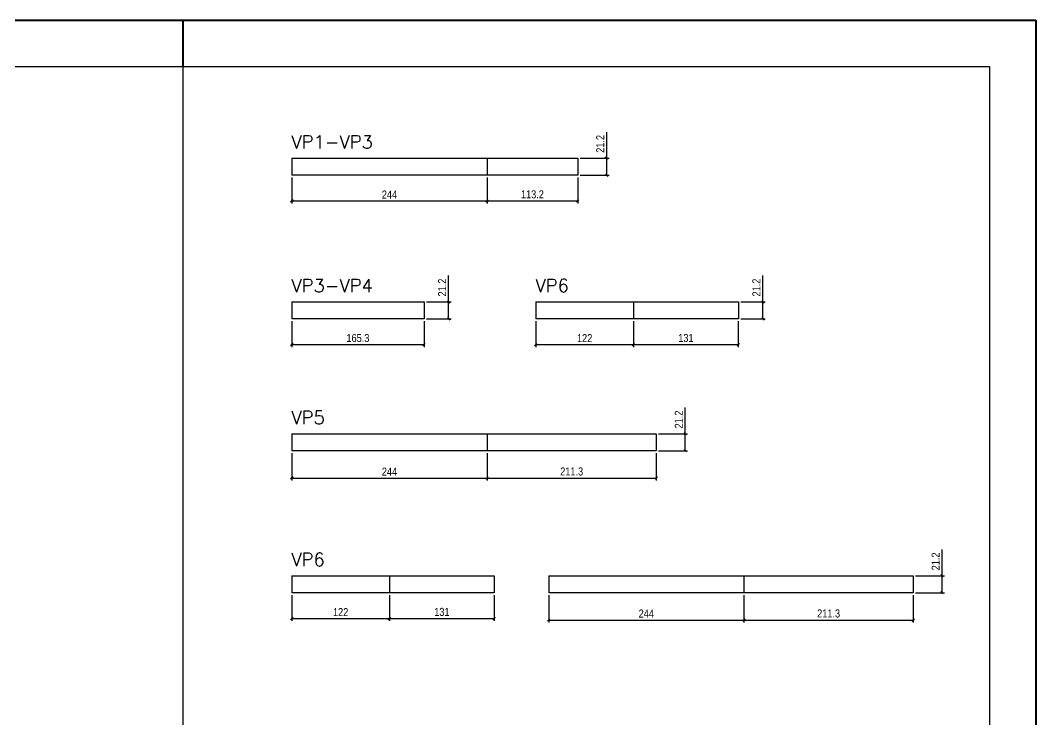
# Model space of a CAD drawing. Extents: x 142292 to 147556, y 149363 to 152785.
# Drawn here: x 146288 to 147556, y 151911 to 152785 of the extents above; entities that cross this region are included whole.
import ezdxf

# ---------------------------------------------------------------- set-up
doc = ezdxf.new("R2010")
doc.units = 0
doc.layers.get('0').update_dxf_attribs({"linetype": 'CONTINUOUS'})
doc.layers.get('DEFPOINTS').update_dxf_attribs({"linetype": 'CONTINUOUS'})
for name, color, linetype in [('COTA', 241, 'CONTINUOUS'), ('NOMENCLATURA', 7, 'CONTINUOUS'), ('Painéis', 200, 'CONTINUOUS')]:
    doc.layers.add(name, color=color, linetype=linetype)
doc.layers.add('FOLHA', color=255, linetype='CONTINUOUS', lineweight=40)
doc.styles.add('COTA TECNICA', font='techl___.ttf', dxfattribs={"height": 10})
doc.styles.get("Standard").update_dxf_attribs({"font": 'ROMANS.SHX'})
doc.dimstyles.new('PAINEL', dxfattribs={"dimtxt": 10, "dimasz": 3, "dimexe": 3, "dimexo": 3, "dimgap": 3, "dimtad": 1, "dimdec": 1, "dimzin": 12, "dimdsep": 46, "dimtxsty": 'COTA TECNICA', "dimblk1": 'OBLIQUE', "dimblk2": 'OBLIQUE', "dimsah": 1, "dimcen": 0.9, "dimclrd": 4, "dimclre": 4, "dimclrt": 240, "dimadec": 1, "dimazin": 3, "dimtfac": 1, "dimtdec": 1, "dimtmove": 0, "dimatfit": 3, "dimfxl": 1, "dimtolj": 1, "dimtzin": 12, "dimarcsym": 0})

# ---------------------------------------------------------------- blocks, each defined once
blk = doc.blocks.new('_Oblique')
at = {"color": 0, "linetype": 'ByBlock', "lineweight": -2}
blk.add_line((-0.5, -0.5), (0.5, 0.5), dxfattribs=at)
blk = doc.blocks.new('*D1045')
at = {"layer": 'COTA', "color": 4, "linetype": 'ByBlock', "lineweight": -2, "transparency": 16777216}
for p, q in [((146626.9, 152588.4), (146626.9, 152556.2)), ((146870.9, 152588.4), (146870.9, 152556.2)), ((146626.9, 152559.2), (146870.9, 152559.2))]:
    blk.add_line(p, q, dxfattribs=at)
at = {"layer": 'DEFPOINTS', "color": 0, "linetype": 'ByBlock', "transparency": 16777216}
for p in [(146626.9, 152591.4), (146870.9, 152591.4), (146870.9, 152559.2)]:
    blk.add_point(p, dxfattribs=at)
at = {"layer": 'COTA', "color": 4, "linetype": 'ByBlock', "lineweight": -2, "transparency": 16777216, "xscale": 3, "yscale": 3, "zscale": 3, "rotation": 180}
blk.add_blockref('_Oblique', (146626.9, 152559.2), dxfattribs=at)
at = {"layer": 'COTA', "color": 4, "linetype": 'ByBlock', "lineweight": -2, "transparency": 16777216, "xscale": 3, "yscale": 3, "zscale": 3}
blk.add_blockref('_Oblique', (146870.9, 152559.2), dxfattribs=at)
at = {"layer": 'COTA', "color": 240, "linetype": 'ByBlock', "transparency": 16777216, "insert": (146748.9, 152567.2), "char_height": 10, "attachment_point": 5, "style": 'COTA TECNICA'}
blk.add_mtext('\\A1;244', dxfattribs=at)
blk = doc.blocks.new('*D1047')
at = {"layer": 'COTA', "color": 4, "linetype": 'ByBlock', "lineweight": -2, "transparency": 16777216}
for p, q in [((146870.9, 152588.4), (146870.9, 152556.2)), ((146984.1, 152588.4), (146984.1, 152556.2)), ((146870.9, 152559.2), (146984.1, 152559.2))]:
    blk.add_line(p, q, dxfattribs=at)
at = {"layer": 'DEFPOINTS', "color": 0, "linetype": 'ByBlock', "transparency": 16777216}
for p in [(146870.9, 152591.4), (146984.1, 152591.4), (146984.1, 152559.2)]:
    blk.add_point(p, dxfattribs=at)
at = {"layer": 'COTA', "color": 4, "linetype": 'ByBlock', "lineweight": -2, "transparency": 16777216, "xscale": 3, "yscale": 3, "zscale": 3, "rotation": 180}
blk.add_blockref('_Oblique', (146870.9, 152559.2), dxfattribs=at)
at = {"layer": 'COTA', "color": 4, "linetype": 'ByBlock', "lineweight": -2, "transparency": 16777216, "xscale": 3, "yscale": 3, "zscale": 3}
blk.add_blockref('_Oblique', (146984.1, 152559.2), dxfattribs=at)
at = {"layer": 'COTA', "color": 240, "linetype": 'ByBlock', "transparency": 16777216, "insert": (146927.5, 152567.4), "char_height": 10, "attachment_point": 5, "style": 'COTA TECNICA'}
blk.add_mtext('\\A1;113.2', dxfattribs=at)
blk = doc.blocks.new('*D1051')
at = {"layer": 'COTA', "color": 4, "linetype": 'ByBlock', "lineweight": -2, "transparency": 16777216}
for p, q in [((147020.3, 152612.6), (147020.3, 152645.3)), ((146987.1, 152612.6), (147023.3, 152612.6)), ((147020.3, 152591.4), (147020.3, 152612.6)), ((146987.1, 152591.4), (147023.3, 152591.4))]:
    blk.add_line(p, q, dxfattribs=at)
at = {"layer": 'DEFPOINTS', "color": 0, "linetype": 'ByBlock', "transparency": 16777216}
for p in [(146984.1, 152612.6), (147020.3, 152612.6), (146984.1, 152591.4)]:
    blk.add_point(p, dxfattribs=at)
at = {"layer": 'COTA', "color": 4, "linetype": 'ByBlock', "lineweight": -2, "transparency": 16777216, "xscale": 3, "yscale": 3, "zscale": 3}
for p, rotation in [((147020.3, 152612.6), 90), ((147020.3, 152591.4), 270)]:
    blk.add_blockref('_Oblique', p, dxfattribs=dict(at, rotation=rotation))
at = {"layer": 'COTA', "color": 240, "linetype": 'ByBlock', "transparency": 16777216, "insert": (147012.2, 152630.5), "char_height": 10, "attachment_point": 5, "rotation": 90, "style": 'COTA TECNICA'}
blk.add_mtext('\\A1;21.2', dxfattribs=at)
blk = doc.blocks.new('*D1052')
at = {"layer": 'COTA', "color": 4, "linetype": 'ByBlock', "lineweight": -2, "transparency": 16777216}
for p, q in [((146626.9, 152409), (146626.9, 152376.8)), ((146792.2, 152409), (146792.2, 152376.8)), ((146626.9, 152379.8), (146792.2, 152379.8))]:
    blk.add_line(p, q, dxfattribs=at)
at = {"layer": 'DEFPOINTS', "color": 0, "linetype": 'ByBlock', "transparency": 16777216}
for p in [(146626.9, 152412), (146792.2, 152412), (146792.2, 152379.8)]:
    blk.add_point(p, dxfattribs=at)
at = {"layer": 'COTA', "color": 4, "linetype": 'ByBlock', "lineweight": -2, "transparency": 16777216, "xscale": 3, "yscale": 3, "zscale": 3, "rotation": 180}
blk.add_blockref('_Oblique', (146626.9, 152379.8), dxfattribs=at)
at = {"layer": 'COTA', "color": 4, "linetype": 'ByBlock', "lineweight": -2, "transparency": 16777216, "xscale": 3, "yscale": 3, "zscale": 3}
blk.add_blockref('_Oblique', (146792.2, 152379.8), dxfattribs=at)
at = {"layer": 'COTA', "color": 240, "linetype": 'ByBlock', "transparency": 16777216, "insert": (146709.5, 152388), "char_height": 10, "attachment_point": 5, "style": 'COTA TECNICA'}
blk.add_mtext('\\A1;165.3', dxfattribs=at)
blk = doc.blocks.new('*D1053')
at = {"layer": 'COTA', "color": 4, "linetype": 'ByBlock', "lineweight": -2, "transparency": 16777216}
for p, q in [((146822.8, 152433.2), (146822.8, 152466)), ((146795.2, 152433.2), (146825.8, 152433.2)), ((146822.8, 152412), (146822.8, 152433.2)), ((146795.2, 152412), (146825.8, 152412))]:
    blk.add_line(p, q, dxfattribs=at)
at = {"layer": 'DEFPOINTS', "color": 0, "linetype": 'ByBlock', "transparency": 16777216}
for p in [(146792.2, 152433.2), (146822.8, 152433.2), (146792.2, 152412)]:
    blk.add_point(p, dxfattribs=at)
at = {"layer": 'COTA', "color": 4, "linetype": 'ByBlock', "lineweight": -2, "transparency": 16777216, "xscale": 3, "yscale": 3, "zscale": 3}
for p, rotation in [((146822.8, 152433.2), 90), ((146822.8, 152412), 270)]:
    blk.add_blockref('_Oblique', p, dxfattribs=dict(at, rotation=rotation))
at = {"layer": 'COTA', "color": 240, "linetype": 'ByBlock', "transparency": 16777216, "insert": (146814.7, 152451.1), "char_height": 10, "attachment_point": 5, "rotation": 90, "style": 'COTA TECNICA'}
blk.add_mtext('\\A1;21.2', dxfattribs=at)
blk = doc.blocks.new('*D1055')
at = {"layer": 'COTA', "color": 4, "linetype": 'ByBlock', "lineweight": -2, "transparency": 16777216}
for p, q in [((146626.9, 152244.3), (146626.9, 152210.2)), ((146870.9, 152244.3), (146870.9, 152210.2)), ((146626.9, 152213.2), (146870.9, 152213.2))]:
    blk.add_line(p, q, dxfattribs=at)
at = {"layer": 'DEFPOINTS', "color": 0, "linetype": 'ByBlock', "transparency": 16777216}
for p in [(146626.9, 152247.3), (146870.9, 152247.3), (146870.9, 152213.2)]:
    blk.add_point(p, dxfattribs=at)
at = {"layer": 'COTA', "color": 4, "linetype": 'ByBlock', "lineweight": -2, "transparency": 16777216, "xscale": 3, "yscale": 3, "zscale": 3, "rotation": 180}
blk.add_blockref('_Oblique', (146626.9, 152213.2), dxfattribs=at)
at = {"layer": 'COTA', "color": 4, "linetype": 'ByBlock', "lineweight": -2, "transparency": 16777216, "xscale": 3, "yscale": 3, "zscale": 3}
blk.add_blockref('_Oblique', (146870.9, 152213.2), dxfattribs=at)
at = {"layer": 'COTA', "color": 240, "linetype": 'ByBlock', "transparency": 16777216, "insert": (146748.9, 152221.2), "char_height": 10, "attachment_point": 5, "style": 'COTA TECNICA'}
blk.add_mtext('\\A1;244', dxfattribs=at)
blk = doc.blocks.new('*D1056')
at = {"layer": 'COTA', "color": 4, "linetype": 'ByBlock', "lineweight": -2, "transparency": 16777216}
for p, q in [((146870.9, 152244.3), (146870.9, 152210.2)), ((147082.2, 152244.3), (147082.2, 152210.2)), ((146870.9, 152213.2), (147082.2, 152213.2))]:
    blk.add_line(p, q, dxfattribs=at)
at = {"layer": 'DEFPOINTS', "color": 0, "linetype": 'ByBlock', "transparency": 16777216}
for p in [(146870.9, 152247.3), (147082.2, 152247.3), (147082.2, 152213.2)]:
    blk.add_point(p, dxfattribs=at)
at = {"layer": 'COTA', "color": 4, "linetype": 'ByBlock', "lineweight": -2, "transparency": 16777216, "xscale": 3, "yscale": 3, "zscale": 3, "rotation": 180}
blk.add_blockref('_Oblique', (146870.9, 152213.2), dxfattribs=at)
at = {"layer": 'COTA', "color": 4, "linetype": 'ByBlock', "lineweight": -2, "transparency": 16777216, "xscale": 3, "yscale": 3, "zscale": 3}
blk.add_blockref('_Oblique', (147082.2, 152213.2), dxfattribs=at)
at = {"layer": 'COTA', "color": 240, "linetype": 'ByBlock', "transparency": 16777216, "insert": (146976.5, 152221.4), "char_height": 10, "attachment_point": 5, "style": 'COTA TECNICA'}
blk.add_mtext('\\A1;211.3', dxfattribs=at)
blk = doc.blocks.new('*D1054')
at = {"layer": 'COTA', "color": 4, "linetype": 'ByBlock', "lineweight": -2, "transparency": 16777216}
for p, q in [((147118.4, 152268.5), (147118.4, 152301.2)), ((147085.2, 152268.5), (147121.4, 152268.5)), ((147118.4, 152247.3), (147118.4, 152268.5)), ((147085.2, 152247.3), (147121.4, 152247.3))]:
    blk.add_line(p, q, dxfattribs=at)
at = {"layer": 'DEFPOINTS', "color": 0, "linetype": 'ByBlock', "transparency": 16777216}
for p in [(147082.2, 152268.5), (147118.4, 152268.5), (147082.2, 152247.3)]:
    blk.add_point(p, dxfattribs=at)
at = {"layer": 'COTA', "color": 4, "linetype": 'ByBlock', "lineweight": -2, "transparency": 16777216, "xscale": 3, "yscale": 3, "zscale": 3}
for p, rotation in [((147118.4, 152268.5), 90), ((147118.4, 152247.3), 270)]:
    blk.add_blockref('_Oblique', p, dxfattribs=dict(at, rotation=rotation))
at = {"layer": 'COTA', "color": 240, "linetype": 'ByBlock', "transparency": 16777216, "insert": (147110.3, 152286.3), "char_height": 10, "attachment_point": 5, "rotation": 90, "style": 'COTA TECNICA'}
blk.add_mtext('\\A1;21.2', dxfattribs=at)
blk = doc.blocks.new('*D1057')
at = {"layer": 'COTA', "color": 4, "linetype": 'ByBlock', "lineweight": -2, "transparency": 16777216}
for p, q in [((146931.7, 152409), (146931.7, 152376.8)), ((147053.7, 152409), (147053.7, 152376.8)), ((146931.7, 152379.8), (147053.7, 152379.8))]:
    blk.add_line(p, q, dxfattribs=at)
at = {"layer": 'DEFPOINTS', "color": 0, "linetype": 'ByBlock', "transparency": 16777216}
for p in [(146931.7, 152412), (147053.7, 152412), (147053.7, 152379.8)]:
    blk.add_point(p, dxfattribs=at)
at = {"layer": 'COTA', "color": 4, "linetype": 'ByBlock', "lineweight": -2, "transparency": 16777216, "xscale": 3, "yscale": 3, "zscale": 3, "rotation": 180}
blk.add_blockref('_Oblique', (146931.7, 152379.8), dxfattribs=at)
at = {"layer": 'COTA', "color": 4, "linetype": 'ByBlock', "lineweight": -2, "transparency": 16777216, "xscale": 3, "yscale": 3, "zscale": 3}
blk.add_blockref('_Oblique', (147053.7, 152379.8), dxfattribs=at)
at = {"layer": 'COTA', "color": 240, "linetype": 'ByBlock', "transparency": 16777216, "insert": (146992.7, 152387.9), "char_height": 10, "attachment_point": 5, "style": 'COTA TECNICA'}
blk.add_mtext('\\A1;122', dxfattribs=at)
blk = doc.blocks.new('*D1058')
at = {"layer": 'COTA', "color": 4, "linetype": 'ByBlock', "lineweight": -2, "transparency": 16777216}
for p, q in [((147215.4, 152433.2), (147215.4, 152466)), ((147187.7, 152433.2), (147218.4, 152433.2)), ((147215.4, 152412), (147215.4, 152433.2)), ((147187.7, 152412), (147218.4, 152412))]:
    blk.add_line(p, q, dxfattribs=at)
at = {"layer": 'DEFPOINTS', "color": 0, "linetype": 'ByBlock', "transparency": 16777216}
for p in [(147184.7, 152433.2), (147215.4, 152433.2), (147184.7, 152412)]:
    blk.add_point(p, dxfattribs=at)
at = {"layer": 'COTA', "color": 4, "linetype": 'ByBlock', "lineweight": -2, "transparency": 16777216, "xscale": 3, "yscale": 3, "zscale": 3}
for p, rotation in [((147215.4, 152433.2), 90), ((147215.4, 152412), 270)]:
    blk.add_blockref('_Oblique', p, dxfattribs=dict(at, rotation=rotation))
at = {"layer": 'COTA', "color": 240, "linetype": 'ByBlock', "transparency": 16777216, "insert": (147207.3, 152451.1), "char_height": 10, "attachment_point": 5, "rotation": 90, "style": 'COTA TECNICA'}
blk.add_mtext('\\A1;21.2', dxfattribs=at)
blk = doc.blocks.new('*D1059')
at = {"layer": 'COTA', "color": 4, "linetype": 'ByBlock', "lineweight": -2, "transparency": 16777216}
for p, q in [((147053.7, 152409), (147053.7, 152376.8)), ((147184.7, 152409), (147184.7, 152376.8)), ((147053.7, 152379.8), (147184.7, 152379.8))]:
    blk.add_line(p, q, dxfattribs=at)
at = {"layer": 'DEFPOINTS', "color": 0, "linetype": 'ByBlock', "transparency": 16777216}
for p in [(147053.7, 152412), (147184.7, 152412), (147184.7, 152379.8)]:
    blk.add_point(p, dxfattribs=at)
at = {"layer": 'COTA', "color": 4, "linetype": 'ByBlock', "lineweight": -2, "transparency": 16777216, "xscale": 3, "yscale": 3, "zscale": 3, "rotation": 180}
blk.add_blockref('_Oblique', (147053.7, 152379.8), dxfattribs=at)
at = {"layer": 'COTA', "color": 4, "linetype": 'ByBlock', "lineweight": -2, "transparency": 16777216, "xscale": 3, "yscale": 3, "zscale": 3}
blk.add_blockref('_Oblique', (147184.7, 152379.8), dxfattribs=at)
at = {"layer": 'COTA', "color": 240, "linetype": 'ByBlock', "transparency": 16777216, "insert": (147119.2, 152388), "char_height": 10, "attachment_point": 5, "style": 'COTA TECNICA'}
blk.add_mtext('\\A1;131', dxfattribs=at)
blk = doc.blocks.new('*D1060')
at = {"layer": 'COTA', "color": 4, "linetype": 'ByBlock', "lineweight": -2, "transparency": 16777216}
for p, q in [((146626.9, 152067), (146626.9, 152034.8)), ((146748.9, 152067), (146748.9, 152034.8)), ((146626.9, 152037.8), (146748.9, 152037.8))]:
    blk.add_line(p, q, dxfattribs=at)
at = {"layer": 'DEFPOINTS', "color": 0, "linetype": 'ByBlock', "transparency": 16777216}
for p in [(146626.9, 152070), (146748.9, 152070), (146748.9, 152037.8)]:
    blk.add_point(p, dxfattribs=at)
at = {"layer": 'COTA', "color": 4, "linetype": 'ByBlock', "lineweight": -2, "transparency": 16777216, "xscale": 3, "yscale": 3, "zscale": 3, "rotation": 180}
blk.add_blockref('_Oblique', (146626.9, 152037.8), dxfattribs=at)
at = {"layer": 'COTA', "color": 4, "linetype": 'ByBlock', "lineweight": -2, "transparency": 16777216, "xscale": 3, "yscale": 3, "zscale": 3}
blk.add_blockref('_Oblique', (146748.9, 152037.8), dxfattribs=at)
at = {"layer": 'COTA', "color": 240, "linetype": 'ByBlock', "transparency": 16777216, "insert": (146687.9, 152045.8), "char_height": 10, "attachment_point": 5, "style": 'COTA TECNICA'}
blk.add_mtext('\\A1;122', dxfattribs=at)
blk = doc.blocks.new('*D1062')
at = {"layer": 'COTA', "color": 4, "linetype": 'ByBlock', "lineweight": -2, "transparency": 16777216}
for p, q in [((146748.9, 152067), (146748.9, 152034.8)), ((146879.9, 152067), (146879.9, 152034.8)), ((146748.9, 152037.8), (146879.9, 152037.8))]:
    blk.add_line(p, q, dxfattribs=at)
at = {"layer": 'DEFPOINTS', "color": 0, "linetype": 'ByBlock', "transparency": 16777216}
for p in [(146748.9, 152070), (146879.9, 152070), (146879.9, 152037.8)]:
    blk.add_point(p, dxfattribs=at)
at = {"layer": 'COTA', "color": 4, "linetype": 'ByBlock', "lineweight": -2, "transparency": 16777216, "xscale": 3, "yscale": 3, "zscale": 3, "rotation": 180}
blk.add_blockref('_Oblique', (146748.9, 152037.8), dxfattribs=at)
at = {"layer": 'COTA', "color": 4, "linetype": 'ByBlock', "lineweight": -2, "transparency": 16777216, "xscale": 3, "yscale": 3, "zscale": 3}
blk.add_blockref('_Oblique', (146879.9, 152037.8), dxfattribs=at)
at = {"layer": 'COTA', "color": 240, "linetype": 'ByBlock', "transparency": 16777216, "insert": (146814.4, 152046), "char_height": 10, "attachment_point": 5, "style": 'COTA TECNICA'}
blk.add_mtext('\\A1;131', dxfattribs=at)
blk = doc.blocks.new('*D1063')
at = {"layer": 'COTA', "color": 4, "linetype": 'ByBlock', "lineweight": -2, "transparency": 16777216}
for p, q in [((146947.8, 152067), (146947.8, 152032.9)), ((147191.8, 152067), (147191.8, 152032.9)), ((146947.8, 152035.9), (147191.8, 152035.9))]:
    blk.add_line(p, q, dxfattribs=at)
at = {"layer": 'DEFPOINTS', "color": 0, "linetype": 'ByBlock', "transparency": 16777216}
for p in [(146947.8, 152070), (147191.8, 152070), (147191.8, 152035.9)]:
    blk.add_point(p, dxfattribs=at)
at = {"layer": 'COTA', "color": 4, "linetype": 'ByBlock', "lineweight": -2, "transparency": 16777216, "xscale": 3, "yscale": 3, "zscale": 3, "rotation": 180}
blk.add_blockref('_Oblique', (146947.8, 152035.9), dxfattribs=at)
at = {"layer": 'COTA', "color": 4, "linetype": 'ByBlock', "lineweight": -2, "transparency": 16777216, "xscale": 3, "yscale": 3, "zscale": 3}
blk.add_blockref('_Oblique', (147191.8, 152035.9), dxfattribs=at)
at = {"layer": 'COTA', "color": 240, "linetype": 'ByBlock', "transparency": 16777216, "insert": (147069.8, 152044), "char_height": 10, "attachment_point": 5, "style": 'COTA TECNICA'}
blk.add_mtext('\\A1;244', dxfattribs=at)
blk = doc.blocks.new('*D1064')
at = {"layer": 'COTA', "color": 4, "linetype": 'ByBlock', "lineweight": -2, "transparency": 16777216}
for p, q in [((147191.8, 152067), (147191.8, 152032.9)), ((147403.1, 152067), (147403.1, 152032.9)), ((147191.8, 152035.9), (147403.1, 152035.9))]:
    blk.add_line(p, q, dxfattribs=at)
at = {"layer": 'DEFPOINTS', "color": 0, "linetype": 'ByBlock', "transparency": 16777216}
for p in [(147191.8, 152070), (147403.1, 152070), (147403.1, 152035.9)]:
    blk.add_point(p, dxfattribs=at)
at = {"layer": 'COTA', "color": 4, "linetype": 'ByBlock', "lineweight": -2, "transparency": 16777216, "xscale": 3, "yscale": 3, "zscale": 3, "rotation": 180}
blk.add_blockref('_Oblique', (147191.8, 152035.9), dxfattribs=at)
at = {"layer": 'COTA', "color": 4, "linetype": 'ByBlock', "lineweight": -2, "transparency": 16777216, "xscale": 3, "yscale": 3, "zscale": 3}
blk.add_blockref('_Oblique', (147403.1, 152035.9), dxfattribs=at)
at = {"layer": 'COTA', "color": 240, "linetype": 'ByBlock', "transparency": 16777216, "insert": (147297.5, 152044.1), "char_height": 10, "attachment_point": 5, "style": 'COTA TECNICA'}
blk.add_mtext('\\A1;211.3', dxfattribs=at)
blk = doc.blocks.new('*D1065')
at = {"layer": 'COTA', "color": 4, "linetype": 'ByBlock', "lineweight": -2, "transparency": 16777216}
for p, q in [((147439.3, 152091.2), (147439.3, 152123.9)), ((147406.1, 152091.2), (147442.3, 152091.2)), ((147439.3, 152070), (147439.3, 152091.2)), ((147406.1, 152070), (147442.3, 152070))]:
    blk.add_line(p, q, dxfattribs=at)
at = {"layer": 'DEFPOINTS', "color": 0, "linetype": 'ByBlock', "transparency": 16777216}
for p in [(147403.1, 152091.2), (147439.3, 152091.2), (147403.1, 152070)]:
    blk.add_point(p, dxfattribs=at)
at = {"layer": 'COTA', "color": 4, "linetype": 'ByBlock', "lineweight": -2, "transparency": 16777216, "xscale": 3, "yscale": 3, "zscale": 3}
for p, rotation in [((147439.3, 152091.2), 90), ((147439.3, 152070), 270)]:
    blk.add_blockref('_Oblique', p, dxfattribs=dict(at, rotation=rotation))
at = {"layer": 'COTA', "color": 240, "linetype": 'ByBlock', "transparency": 16777216, "insert": (147431.2, 152109.1), "char_height": 10, "attachment_point": 5, "rotation": 90, "style": 'COTA TECNICA'}
blk.add_mtext('\\A1;21.2', dxfattribs=at)

msp = doc.modelspace()

# ---------------------------------------------------------------- linework, layer by layer
at = {"color": 30}
for p, q in [((142435.57, 152727.18), (147498.61, 152727.18)), ((146491.26, 150933.81), (146491.26, 152727.18)), ((147498.61, 152727.18), (147498.61, 149420.94))]:
    msp.add_line(p, q, dxfattribs=at)
msp.add_lwpolyline([(146491.26, 150933.81), (146491.26, 149420.94), (142435.57, 149420.94), (142435.57, 152727.18), (147498.61, 152727.18)], dxfattribs=at)
at = {"layer": 'FOLHA'}
for p, q in [((142291.57, 152784.78), (147556.21, 152784.78)), ((146490.61, 152784.78), (146490.61, 152727.18)), ((147556.21, 152784.78), (147556.21, 149363.34))]:
    msp.add_line(p, q, dxfattribs=at)
at = {"layer": 'Painéis', "linetype": 'ByBlock'}
for p, q in [((146626.86, 152612.59), (146984.06, 152612.59)), ((146626.86, 152612.59), (146626.86, 152591.39)), ((146870.86, 152612.59), (146870.86, 152591.39)), ((146984.06, 152612.59), (146984.06, 152591.39)), ((146984.06, 152591.39), (146626.86, 152591.39)), ((146626.86, 152433.23), (146792.16, 152433.23)), ((146626.86, 152433.23), (146626.86, 152412.03)), ((146792.16, 152433.23), (146792.16, 152412.03)), ((146931.74, 152433.23), (147184.74, 152433.23)), ((146931.74, 152433.23), (146931.74, 152412.03)), ((147053.74, 152433.23), (147053.74, 152412.03)), ((147184.74, 152433.23), (147184.74, 152412.03)), ((146792.16, 152412.03), (146626.86, 152412.03)), ((147184.74, 152412.03), (146931.74, 152412.03)), ((146626.86, 152268.48), (147082.16, 152268.48)), ((146626.86, 152268.48), (146626.86, 152247.28)), ((146870.86, 152268.48), (146870.86, 152247.28)), ((147082.16, 152268.48), (147082.16, 152247.28)), ((147082.16, 152247.28), (146626.86, 152247.28)), ((146626.86, 152091.21), (146879.86, 152091.21)), ((146626.86, 152091.21), (146626.86, 152070.01)), ((146748.86, 152091.21), (146748.86, 152070.01)), ((146879.86, 152091.21), (146879.86, 152070.01)), ((146947.8, 152091.21), (147403.1, 152091.21)), ((146947.8, 152091.21), (146947.8, 152070.01)), ((147191.8, 152091.21), (147191.8, 152070.01)), ((147403.1, 152091.21), (147403.1, 152070.01)), ((146879.86, 152070.01), (146626.86, 152070.01)), ((147403.1, 152070.01), (146947.8, 152070.01))]:
    msp.add_line(p, q, dxfattribs=at)

# ---------------------------------------------------------------- texts
at = {"layer": 'NOMENCLATURA', "linetype": 'Continuous'}
for s, p in [('VP1-VP3', (146626.42, 152624.61)), ('VP3-VP4', (146626.42, 152445.25)), ('VP6', (146931.3, 152445.25)), ('VP5', (146626.42, 152280.5)), ('VP6', (146626.42, 152103.23))]:
    msp.add_text(s, height=16.5, dxfattribs=at).set_placement(p)

# ---------------------------------------------------------------- dimensions: what is measured, and where the dimension line sits
at = {"layer": 'COTA', "linetype": 'ByBlock'}
for base, p1, p2, picture, middle in [((147020.26, 152612.59), (146984.06, 152591.39), (146984.06, 152612.59), '*D1051', (147012.2, 152630.45)), ((146822.81, 152433.23), (146792.16, 152412.03), (146792.16, 152433.23), '*D1053', (146814.75, 152451.09)), ((147215.38, 152433.23), (147184.74, 152412.03), (147184.74, 152433.23), '*D1058', (147207.32, 152451.09)), ((147118.36, 152268.48), (147082.16, 152247.28), (147082.16, 152268.48), '*D1054', (147110.3, 152286.34)), ((147439.3, 152091.21), (147403.1, 152070.01), (147403.1, 152091.21), '*D1065', (147431.24, 152109.07))]:
    dim = msp.add_linear_dim(base=base, p1=p1, p2=p2, angle=90, dimstyle='PAINEL', dxfattribs=at)
    dim.commit()
    dim.dimension.update_dxf_attribs({"geometry": picture, "text_midpoint": middle})
for base, p1, p2, picture, middle in [((146870.86, 152559.17), (146626.86, 152591.39), (146870.86, 152591.39), '*D1045', (146748.86, 152567.25)), ((146984.06, 152559.17), (146870.86, 152591.39), (146984.06, 152591.39), '*D1047', (146927.46, 152567.39)), ((146792.16, 152379.81), (146626.86, 152412.03), (146792.16, 152412.03), '*D1052', (146709.51, 152388.03)), ((147053.74, 152379.81), (146931.74, 152412.03), (147053.74, 152412.03), '*D1057', (146992.74, 152387.87)), ((147184.74, 152379.81), (147053.74, 152412.03), (147184.74, 152412.03), '*D1059', (147119.24, 152388.03)), ((146870.86, 152213.16), (146626.86, 152247.28), (146870.86, 152247.28), '*D1055', (146748.86, 152221.24)), ((147082.16, 152213.16), (146870.86, 152247.28), (147082.16, 152247.28), '*D1056', (146976.51, 152221.38)), ((146748.86, 152037.79), (146626.86, 152070.01), (146748.86, 152070.01), '*D1060', (146687.86, 152045.85)), ((146879.86, 152037.79), (146748.86, 152070.01), (146879.86, 152070.01), '*D1062', (146814.36, 152046.01)), ((147191.8, 152035.89), (146947.8, 152070.01), (147191.8, 152070.01), '*D1063', (147069.8, 152043.96)), ((147403.1, 152035.89), (147191.8, 152070.01), (147403.1, 152070.01), '*D1064', (147297.45, 152044.11))]:
    dim = msp.add_linear_dim(base=base, p1=p1, p2=p2, dimstyle='PAINEL', dxfattribs=at)
    dim.commit()
    dim.dimension.update_dxf_attribs({"geometry": picture, "text_midpoint": middle})

doc.saveas('drawing.dxf')
